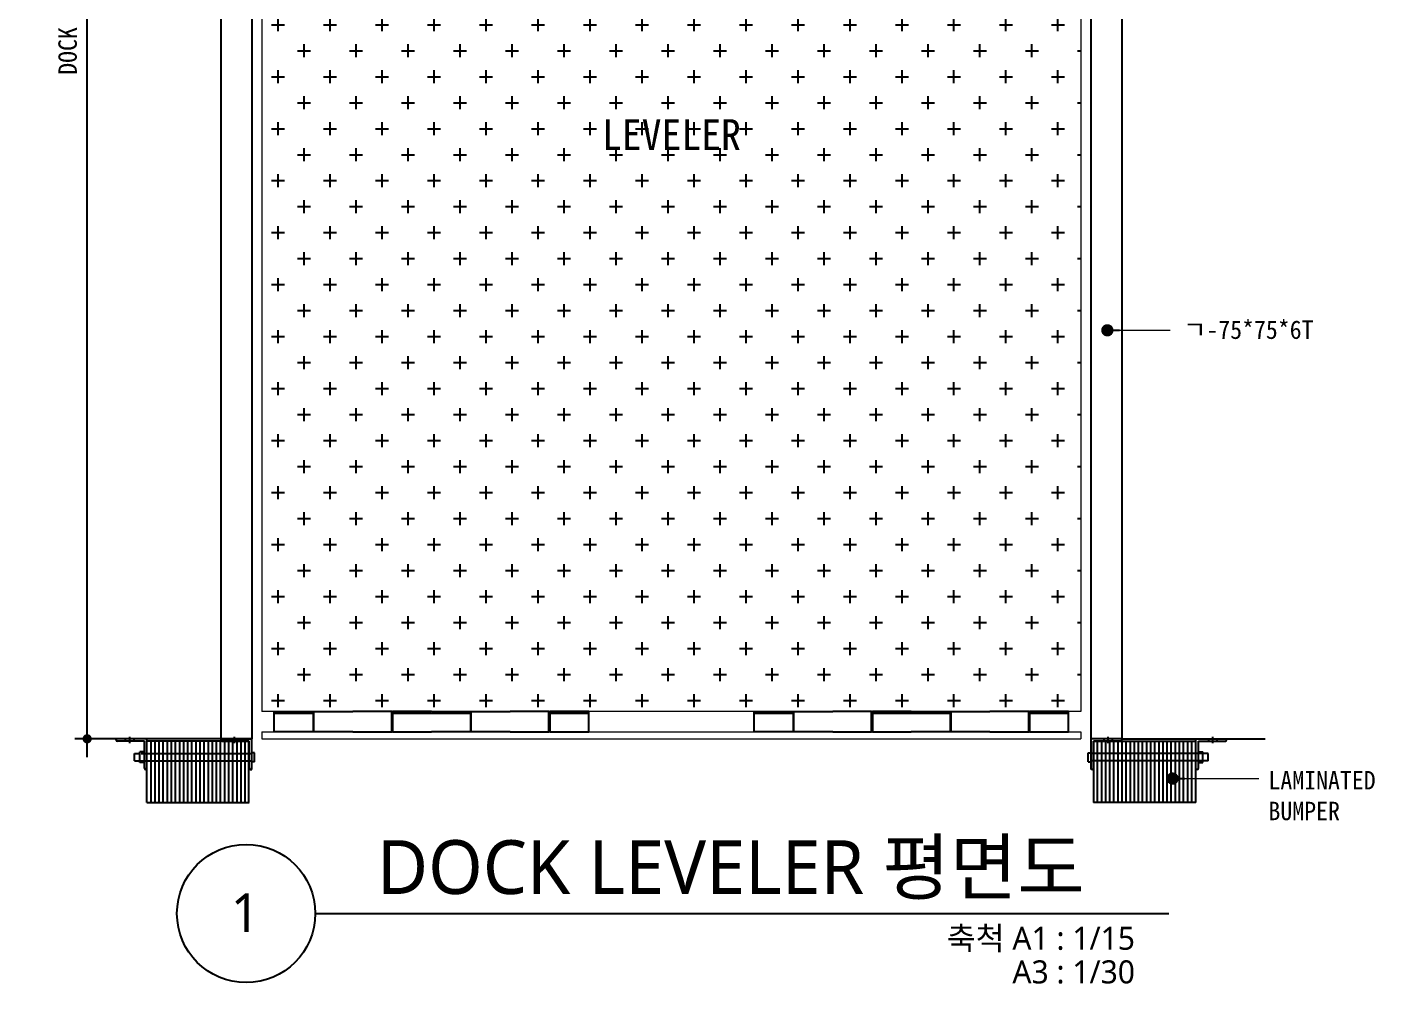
# Model space of a CAD drawing. Header units: millimetres. Extents: x 1089 to 24842, y 175806 to 183667.
# Drawn here: x 1159 to 4475, y 175836 to 178173 of the extents above; entities that cross this region are included whole.
import ezdxf
from ezdxf.enums import TextEntityAlignment as Align

# ---------------------------------------------------------------- set-up
doc = ezdxf.new("R2010")
doc.units = ezdxf.units.MM
doc.header["$MEASUREMENT"] = 0
doc.header["$PDSIZE"] = -10
doc.layers.get('0').update_dxf_attribs({"linetype": 'CONTINUOUS'})
doc.layers.get('DEFPOINTS').update_dxf_attribs({"color": 146, "linetype": 'CONTINUOUS'})
for name, color, linetype, lineweight in [('A-DIMS', 7, 'CONTINUOUS', 25), ('A-XXXX-SYMB', 7, 'CONTINUOUS', 25), ('A-XXXX-TXT1', 3, 'CONTINUOUS', 25)]:
    doc.layers.add(name, color=color, linetype=linetype, lineweight=lineweight)
for name, color, linetype in [('C', 4, 'CONTINUOUS'), ('h', 8, 'CONTINUOUS'), ('PL', 4, 'CONTINUOUS'), ('TEXT', 3, 'CONTINUOUS'), ('외형선', 3, 'CONTINUOUS')]:
    doc.layers.add(name, color=color, linetype=linetype)
doc.styles.add('HY울릉도L', font='H2GTRE.TTF')
doc.styles.get("Standard").update_dxf_attribs({"font": 'SIMPLEX.shx'})
doc.styles.add('돋움체', font='')
doc.styles.add('맑은 고딕', font='malgun.ttf')
doc.styles.get('돋움체').set_extended_font_data('DotumChe')
doc.dimstyles.new('CDIM', dxfattribs={"dimtxt": 3, "dimasz": 1.5, "dimexe": 2, "dimexo": 1, "dimgap": 1, "dimtad": 1, "dimdec": 0, "dimrnd": 0.5, "dimzin": 0, "dimdsep": 32, "dimlunit": 6, "dimtxsty": 'HY울릉도L', "dimblk1": '_CIDOT', "dimblk2": '_CIDOT', "dimsah": 1, "dimcen": 5.5, "dimclrd": 2, "dimclre": 2, "dimclrt": 7, "dimadec": 0, "dimazin": 0, "dimtfac": 1, "dimtdec": 0, "dimtix": 1, "dimtmove": 2, "dimatfit": 1, "dimldrblk": '_CIDOT', "dimfxl": 1, "dimtolj": 1, "dimtzin": 0, "dimlwd": -1, "dimarcsym": 0})
doc.dimstyles.new('MAIN', dxfattribs={"dimtxt": 3, "dimasz": 2, "dimexe": 2, "dimexo": 5, "dimgap": 1, "dimtad": 1, "dimdec": 0, "dimdsep": 46, "dimlunit": 6, "dimtxsty": 'Standard', "dimblk": 'Dot1', "dimcen": 2.5, "dimdle": 2, "dimclrd": 256, "dimclre": 256, "dimclrt": 3, "dimadec": 0, "dimazin": 0, "dimtfac": 1, "dimtdec": 0, "dimtix": 1, "dimtmove": 2, "dimatfit": 3, "dimldrblk": 'DOT', "dimfxl": 1, "dimtvp": 1, "dimtolj": 1, "dimtzin": 0, "dimlwd": 0, "dimlwe": 0, "dimarcsym": 0})

# ---------------------------------------------------------------- blocks, each defined once
blk = doc.blocks.new('_Dot')
at = {"color": 0, "linetype": 'ByBlock', "lineweight": -2}
blk.add_line((-0.5, 0), (-1, 0), dxfattribs=at)
at = {"color": 0, "linetype": 'ByBlock', "const_width": 0.5}
blk.add_lwpolyline([(-0.25, 0, 1), (0.25, 0, 1)], format="xyb", close=True, dxfattribs=at)
blk = doc.blocks.new('Dot1')
at = {"color": 9, "linetype": 'Continuous'}
for p, q in [((0, 1.125), (0, -1.125)), ((-1.125, 0), (1.125, 0))]:
    blk.add_line(p, q, dxfattribs=at)
at = {"color": 2, "const_width": 0.28125}
blk.add_lwpolyline([(-0.140625, 0, 1), (0.140625, 0, 1)], format="xyb", close=True, dxfattribs=at)
blk = doc.blocks.new('_CIDOT')
at = {"color": 0, "linetype": 'ByBlock'}
blk.add_line((2, 0), (-1, 0), dxfattribs=at)
at = {"color": 0, "linetype": 'ByBlock', "const_width": 0.5}
blk.add_lwpolyline([(-0.25, 0, 1), (0.25, 0, 1)], format="xyb", close=True, dxfattribs=at)
blk = doc.blocks.new('*D47')
at = {"layer": 'A-DIMS', "lineweight": -2, "transparency": 16777216}
for p, q in [((1398.5, 180434.8), (1275.6, 180434.8)), ((1425.6, 176434.8), (1275.6, 176434.8))]:
    blk.add_line(p, q, dxfattribs=at)
at = {"layer": 'A-DIMS', "transparency": 16777216}
blk.add_line((1305.6, 176457.3), (1305.6, 180412.3), dxfattribs=at)
at = {"layer": 'DEFPOINTS', "color": 0, "transparency": 16777216}
for p in [(1305.6, 180434.8), (1413.5, 180434.8), (1440.6, 176434.8)]:
    blk.add_point(p, dxfattribs=at)
at = {"layer": 'A-DIMS', "transparency": 16777216, "xscale": 22.5, "yscale": 22.5, "zscale": 22.5}
for p, rotation in [((1305.6, 180434.8), 90), ((1305.6, 176434.8), 270)]:
    blk.add_blockref('_CIDOT', p, dxfattribs=dict(at, rotation=rotation))
at = {"layer": 'A-DIMS', "color": 3, "transparency": 16777216, "insert": (1263.7, 178434.8), "char_height": 45, "attachment_point": 5, "rotation": 90, "style": '돋움체'}
blk.add_mtext('\\A1;DOCK LEVELER LENGTH"4,000"', dxfattribs=at)

msp = doc.modelspace()

# ---------------------------------------------------------------- hatches: boundary and pattern name
h = msp.add_hatch()
h.set_pattern_fill('CROSS', color=8, scale=10)
h.set_pattern_definition([(0, (-2244.62, 42479.57), (63.5, 63.5), [31.75, -95.25]), (90, (-2228.74, 42463.69), (-63.5, 63.5), [31.75, -95.25])])
h.paths.add_polyline_path([(3732.6, 180319.8), (1732.6, 180319.8), (1732.6, 176501.8), (3732.6, 176501.8)])
h.paths.add_polyline_path([(2582.6, 179711.8), (2582.6, 180011.8), (2882.6, 180011.8), (2882.6, 179711.8)], flags=16)
h.paths.add_polyline_path([(2865.6, 179731.8, 1.69614), (2858.6, 179731.8, 0.857143)], flags=0)
h.paths.add_polyline_path([(2599.6, 179731.8, 1), (2605.6, 179731.8, 2.849), (2602.6, 179727.8, 1.863325)], flags=0)
h.paths.add_polyline_path([(2862.6, 179995.8, -2.414214), (2858.6, 179991.8, -0.536675), (2862.6, 179994.8)], flags=0)
h.paths.add_polyline_path([(2605.6, 179991.8), (2606.6, 179991.8, -2.414214), (2602.6, 179995.8, -1.863325), (2599.6, 179991.8, -1)], flags=0)
h.paths.add_polyline_path([(2533.5, 177840.1), (2928.9, 177840.1), (2928.9, 177979.9), (2533.5, 177979.9)], flags=24)

# ---------------------------------------------------------------- linework, layer by layer
at = {"color": 7, "linetype": 'Continuous', "lineweight": 15}
for p, q in [((1732.6, 180319.8), (1732.6, 176501.8)), ((3732.6, 180319.8), (3732.6, 176501.8)), ((3732.6, 176501.8), (1732.6, 176501.8)), ((1762.6, 176496.6), (1857.6, 176496.6)), ((2051.6, 176496.6), (2146.6, 176496.6)), ((2146.6, 176496.6), (2241.6, 176496.6)), ((2435.6, 176496.6), (2530.6, 176496.6)), ((2934.6, 176496.6), (3029.6, 176496.6)), ((3223.6, 176496.6), (3318.6, 176496.6)), ((3318.6, 176496.6), (3413.6, 176496.6)), ((3607.6, 176496.6), (3702.6, 176496.6)), ((1732.6, 176451.8), (3732.6, 176451.8)), ((1732.6, 176451.8), (1732.6, 176434.8)), ((3732.6, 176451.8), (3732.6, 176434.8)), ((1732.6, 176434.8), (3732.6, 176434.8))]:
    msp.add_line(p, q, dxfattribs=at)
for p, q in [((1762.6, 176451.8), (1762.6, 176501.8)), ((1762.6, 176501.8), (1857.6, 176501.8)), ((1857.6, 176501.8), (1857.6, 176451.8)), ((1859.6, 176451.8), (1859.6, 176501.8)), ((1859.6, 176501.8), (1954.6, 176501.8)), ((2049.6, 176501.8), (1954.6, 176501.8)), ((2049.6, 176451.8), (2049.6, 176501.8)), ((2051.6, 176501.8), (2051.6, 176451.8)), ((2146.6, 176501.8), (2051.6, 176501.8)), ((2146.6, 176501.8), (2241.6, 176501.8)), ((2241.6, 176501.8), (2241.6, 176451.8)), ((2243.6, 176451.8), (2243.6, 176501.8)), ((2243.6, 176501.8), (2338.6, 176501.8)), ((2433.6, 176501.8), (2338.6, 176501.8)), ((2433.6, 176451.8), (2433.6, 176501.8)), ((2435.6, 176501.8), (2435.6, 176451.8)), ((2530.6, 176501.8), (2435.6, 176501.8)), ((2530.6, 176451.8), (2530.6, 176501.8)), ((2934.6, 176451.8), (2934.6, 176501.8)), ((2934.6, 176501.8), (3029.6, 176501.8)), ((3029.6, 176501.8), (3029.6, 176451.8)), ((3031.6, 176451.8), (3031.6, 176501.8)), ((3031.6, 176501.8), (3126.6, 176501.8)), ((3221.6, 176501.8), (3126.6, 176501.8)), ((3221.6, 176451.8), (3221.6, 176501.8)), ((3223.6, 176501.8), (3223.6, 176451.8)), ((3318.6, 176501.8), (3223.6, 176501.8)), ((3318.6, 176501.8), (3413.6, 176501.8)), ((3413.6, 176501.8), (3413.6, 176451.8)), ((3415.6, 176451.8), (3415.6, 176501.8)), ((3415.6, 176501.8), (3510.6, 176501.8)), ((3605.6, 176501.8), (3510.6, 176501.8)), ((3605.6, 176451.8), (3605.6, 176501.8)), ((3607.6, 176501.8), (3607.6, 176451.8)), ((3702.6, 176501.8), (3607.6, 176501.8)), ((3702.6, 176451.8), (3702.6, 176501.8)), ((1857.6, 176451.8), (1762.6, 176451.8)), ((1954.6, 176451.8), (1859.6, 176451.8)), ((1954.6, 176451.8), (2049.6, 176451.8)), ((2051.6, 176451.8), (2146.6, 176451.8)), ((2241.6, 176451.8), (2146.6, 176451.8)), ((2338.6, 176451.8), (2243.6, 176451.8)), ((2338.6, 176451.8), (2433.6, 176451.8)), ((2435.6, 176451.8), (2530.6, 176451.8)), ((3029.6, 176451.8), (2934.6, 176451.8)), ((3126.6, 176451.8), (3031.6, 176451.8)), ((3126.6, 176451.8), (3221.6, 176451.8)), ((3223.6, 176451.8), (3318.6, 176451.8)), ((3413.6, 176451.8), (3318.6, 176451.8)), ((3510.6, 176451.8), (3415.6, 176451.8)), ((3510.6, 176451.8), (3605.6, 176451.8)), ((3607.6, 176451.8), (3702.6, 176451.8)), ((1632.6, 176434.8), (1282.6, 176434.8)), ((3832.6, 176434.8), (4182.6, 176434.8))]:
    msp.add_line(p, q)
for centre in [(1761.2, 176499.2), (1762.1, 176499.2), (1763.2, 176499.2), (1764.2, 176499.2), (1765.1, 176499.2), (1766.3, 176499.2), (1767.4, 176499.2), (1768.4, 176499.2), (1769.3, 176499.2), (1770.2, 176499.2), (1771.3, 176499.2), (1772.3, 176499.2), (1773.2, 176499.2), (1774.4, 176499.2), (1775.5, 176499.2), (1776.5, 176499.2), (1777.5, 176499.2), (1778.3, 176499.2), (1779.4, 176499.2), (1780.4, 176499.2), (1781.4, 176499.2), (1782.5, 176499.2), (1783.6, 176499.2), (1784.6, 176499.2), (1785.6, 176499.2), (1786.4, 176499.2), (1787.5, 176499.2), (1788.5, 176499.2), (1789.5, 176499.2), (1790.6, 176499.2), (1791.7, 176499.2), (1792.7, 176499.2), (1793.6, 176499.2), (1794.5, 176499.2), (1795.5, 176499.2), (1796.6, 176499.2), (1797.5, 176499.2), (1798.7, 176499.2), (1799.8, 176499.2), (1800.8, 176499.2), (1801.7, 176499.2), (1802.6, 176499.2), (1803.7, 176499.2), (1804.7, 176499.2), (1805.6, 176499.2), (1806.8, 176499.2), (1807.9, 176499.2), (1808.9, 176499.2), (1809.8, 176499.2), (1810.7, 176499.2), (1811.8, 176499.2), (1812.8, 176499.2), (1813.7, 176499.2), (1814.9, 176499.2), (1816, 176499.2), (1817, 176499.2), (1818, 176499.2), (1818.8, 176499.2), (1819.9, 176499.2), (1820.9, 176499.2), (1821.9, 176499.2), (1823.1, 176499.2), (1824.2, 176499.2), (1825.2, 176499.2), (1826.2, 176499.2), (1827, 176499.2), (1828.1, 176499.2), (1829.1, 176499.2), (1830.1, 176499.2), (1831.2, 176499.2), (1832.3, 176499.2), (1833.3, 176499.2), (1834.3, 176499.2), (1835.1, 176499.2), (1836.2, 176499.2), (1837.2, 176499.2), (1838.2, 176499.2), (1839.3, 176499.2), (1840.4, 176499.2), (1841.4, 176499.2), (1842.4, 176499.2), (1843.2, 176499.2), (1844.3, 176499.2), (1845.3, 176499.2), (1846.3, 176499.2), (1847.4, 176499.2), (1848.5, 176499.2), (1849.5, 176499.2), (1850.5, 176499.2), (1851.3, 176499.2), (1852.4, 176499.2), (1853.4, 176499.2), (1854.4, 176499.2), (2050.2, 176499.2), (2051.1, 176499.2), (2052.2, 176499.2), (2053.2, 176499.2), (2054.1, 176499.2), (2055.3, 176499.2), (2056.4, 176499.2), (2057.4, 176499.2), (2058.3, 176499.2), (2059.2, 176499.2), (2060.3, 176499.2), (2061.3, 176499.2), (2062.2, 176499.2), (2063.4, 176499.2), (2064.5, 176499.2), (2065.5, 176499.2), (2066.5, 176499.2), (2067.3, 176499.2), (2068.4, 176499.2), (2069.4, 176499.2), (2070.4, 176499.2), (2071.5, 176499.2), (2072.6, 176499.2), (2073.6, 176499.2), (2074.6, 176499.2), (2075.4, 176499.2), (2076.5, 176499.2), (2077.5, 176499.2), (2078.5, 176499.2), (2079.6, 176499.2), (2080.7, 176499.2), (2081.7, 176499.2), (2082.6, 176499.2), (2083.5, 176499.2), (2084.5, 176499.2), (2085.6, 176499.2), (2086.5, 176499.2), (2087.7, 176499.2), (2088.8, 176499.2), (2089.8, 176499.2), (2090.7, 176499.2), (2091.6, 176499.2), (2092.7, 176499.2), (2093.7, 176499.2), (2094.6, 176499.2), (2095.8, 176499.2), (2096.9, 176499.2), (2097.9, 176499.2), (2098.8, 176499.2), (2099.7, 176499.2), (2100.8, 176499.2), (2101.8, 176499.2), (2102.7, 176499.2), (2103.9, 176499.2), (2105, 176499.2), (2106, 176499.2), (2107, 176499.2), (2107.8, 176499.2), (2108.9, 176499.2), (2109.9, 176499.2), (2110.9, 176499.2), (2112.1, 176499.2), (2113.2, 176499.2), (2114.2, 176499.2), (2115.2, 176499.2), (2116, 176499.2), (2117.1, 176499.2), (2118.1, 176499.2), (2119.1, 176499.2), (2120.2, 176499.2), (2121.3, 176499.2), (2122.3, 176499.2), (2123.3, 176499.2), (2124.1, 176499.2), (2125.2, 176499.2), (2126.2, 176499.2), (2127.2, 176499.2), (2128.3, 176499.2), (2129.4, 176499.2), (2130.4, 176499.2), (2131.4, 176499.2), (2132.2, 176499.2), (2133.3, 176499.2), (2134.3, 176499.2), (2135.3, 176499.2), (2136.4, 176499.2), (2137.5, 176499.2), (2138.5, 176499.2), (2139.5, 176499.2), (2140.3, 176499.2), (2141.4, 176499.2), (2142.4, 176499.2), (2143.4, 176499.2), (2145.2, 176499.2), (2146.1, 176499.2), (2147.2, 176499.2), (2148.2, 176499.2), (2149.1, 176499.2), (2150.3, 176499.2), (2151.4, 176499.2), (2152.4, 176499.2), (2153.3, 176499.2), (2154.2, 176499.2), (2155.3, 176499.2), (2156.3, 176499.2), (2157.2, 176499.2), (2158.4, 176499.2), (2159.5, 176499.2), (2160.5, 176499.2), (2161.5, 176499.2), (2162.3, 176499.2), (2163.4, 176499.2), (2164.4, 176499.2), (2165.4, 176499.2), (2166.5, 176499.2), (2167.6, 176499.2), (2168.6, 176499.2), (2169.6, 176499.2), (2170.4, 176499.2), (2171.5, 176499.2), (2172.5, 176499.2), (2173.5, 176499.2), (2174.6, 176499.2), (2175.7, 176499.2), (2176.7, 176499.2), (2177.6, 176499.2), (2178.5, 176499.2), (2179.5, 176499.2), (2180.6, 176499.2), (2181.5, 176499.2), (2182.7, 176499.2), (2183.8, 176499.2), (2184.8, 176499.2), (2185.7, 176499.2), (2186.6, 176499.2), (2187.7, 176499.2), (2188.7, 176499.2), (2189.6, 176499.2), (2190.8, 176499.2), (2191.9, 176499.2), (2192.9, 176499.2), (2193.8, 176499.2), (2194.7, 176499.2), (2195.8, 176499.2), (2196.8, 176499.2), (2197.7, 176499.2), (2198.9, 176499.2), (2200, 176499.2), (2201, 176499.2), (2202, 176499.2), (2202.8, 176499.2), (2203.9, 176499.2), (2204.9, 176499.2), (2205.9, 176499.2), (2207.1, 176499.2), (2208.2, 176499.2), (2209.2, 176499.2), (2210.2, 176499.2), (2211, 176499.2), (2212.1, 176499.2), (2213.1, 176499.2), (2214.1, 176499.2), (2215.2, 176499.2), (2216.3, 176499.2), (2217.3, 176499.2), (2218.3, 176499.2), (2219.1, 176499.2), (2220.2, 176499.2), (2221.2, 176499.2), (2222.2, 176499.2), (2223.3, 176499.2), (2224.4, 176499.2), (2225.4, 176499.2), (2226.4, 176499.2), (2227.2, 176499.2), (2228.3, 176499.2), (2229.3, 176499.2), (2230.3, 176499.2), (2231.4, 176499.2), (2232.5, 176499.2), (2233.5, 176499.2), (2234.5, 176499.2), (2235.3, 176499.2), (2236.4, 176499.2), (2237.4, 176499.2), (2238.4, 176499.2), (2434.2, 176499.2), (2435.1, 176499.2), (2436.2, 176499.2), (2437.2, 176499.2), (2438.1, 176499.2), (2439.3, 176499.2), (2440.4, 176499.2), (2441.4, 176499.2), (2442.3, 176499.2), (2443.2, 176499.2), (2444.3, 176499.2), (2445.3, 176499.2), (2446.2, 176499.2), (2447.4, 176499.2), (2448.5, 176499.2), (2449.5, 176499.2), (2450.5, 176499.2), (2451.3, 176499.2), (2452.4, 176499.2), (2453.4, 176499.2), (2454.4, 176499.2), (2455.5, 176499.2), (2456.6, 176499.2), (2457.6, 176499.2), (2458.6, 176499.2), (2459.4, 176499.2), (2460.5, 176499.2), (2461.5, 176499.2), (2462.5, 176499.2), (2463.6, 176499.2), (2464.7, 176499.2), (2465.7, 176499.2), (2466.6, 176499.2), (2467.5, 176499.2), (2468.5, 176499.2), (2469.6, 176499.2), (2470.5, 176499.2), (2471.7, 176499.2), (2472.8, 176499.2), (2473.8, 176499.2), (2474.7, 176499.2), (2475.6, 176499.2), (2476.7, 176499.2), (2477.7, 176499.2), (2478.6, 176499.2), (2479.8, 176499.2), (2480.9, 176499.2), (2481.9, 176499.2), (2482.8, 176499.2), (2483.7, 176499.2), (2484.8, 176499.2), (2485.8, 176499.2), (2486.7, 176499.2), (2487.9, 176499.2), (2489, 176499.2), (2490, 176499.2), (2491, 176499.2), (2491.8, 176499.2), (2492.9, 176499.2), (2493.9, 176499.2), (2494.9, 176499.2), (2496.1, 176499.2), (2497.2, 176499.2), (2498.2, 176499.2), (2499.2, 176499.2), (2500, 176499.2), (2501.1, 176499.2), (2502.1, 176499.2), (2503.1, 176499.2), (2504.2, 176499.2), (2505.3, 176499.2), (2506.3, 176499.2), (2507.3, 176499.2), (2508.1, 176499.2), (2509.2, 176499.2), (2510.2, 176499.2), (2511.2, 176499.2), (2512.3, 176499.2), (2513.4, 176499.2), (2514.4, 176499.2), (2515.4, 176499.2), (2516.2, 176499.2), (2517.3, 176499.2), (2518.3, 176499.2), (2519.3, 176499.2), (2520.4, 176499.2), (2521.5, 176499.2), (2522.5, 176499.2), (2523.5, 176499.2), (2524.3, 176499.2), (2525.4, 176499.2), (2526.4, 176499.2), (2527.4, 176499.2), (2933.2, 176499.2), (2934.1, 176499.2), (2935.2, 176499.2), (2936.2, 176499.2), (2937.1, 176499.2), (2938.3, 176499.2), (2939.4, 176499.2), (2940.4, 176499.2), (2941.3, 176499.2), (2942.2, 176499.2), (2943.3, 176499.2), (2944.3, 176499.2), (2945.2, 176499.2), (2946.4, 176499.2), (2947.5, 176499.2), (2948.5, 176499.2), (2949.5, 176499.2), (2950.3, 176499.2), (2951.4, 176499.2), (2952.4, 176499.2), (2953.4, 176499.2), (2954.5, 176499.2), (2955.6, 176499.2), (2956.6, 176499.2), (2957.6, 176499.2), (2958.4, 176499.2), (2959.5, 176499.2), (2960.5, 176499.2), (2961.5, 176499.2), (2962.6, 176499.2), (2963.7, 176499.2), (2964.7, 176499.2), (2965.6, 176499.2), (2966.5, 176499.2), (2967.5, 176499.2), (2968.6, 176499.2), (2969.5, 176499.2), (2970.7, 176499.2), (2971.8, 176499.2), (2972.8, 176499.2), (2973.7, 176499.2), (2974.6, 176499.2), (2975.7, 176499.2), (2976.7, 176499.2), (2977.6, 176499.2), (2978.8, 176499.2), (2979.9, 176499.2), (2980.9, 176499.2), (2981.8, 176499.2), (2982.7, 176499.2), (2983.8, 176499.2), (2984.8, 176499.2), (2985.7, 176499.2), (2986.9, 176499.2), (2988, 176499.2), (2989, 176499.2), (2990, 176499.2), (2990.8, 176499.2), (2991.9, 176499.2), (2992.9, 176499.2), (2993.9, 176499.2), (2995.1, 176499.2), (2996.2, 176499.2), (2997.2, 176499.2), (2998.2, 176499.2), (2999, 176499.2), (3000.1, 176499.2), (3001.1, 176499.2), (3002.1, 176499.2), (3003.2, 176499.2), (3004.3, 176499.2), (3005.3, 176499.2), (3006.3, 176499.2), (3007.1, 176499.2), (3008.2, 176499.2), (3009.2, 176499.2), (3010.2, 176499.2), (3011.3, 176499.2), (3012.4, 176499.2), (3013.4, 176499.2), (3014.4, 176499.2), (3015.2, 176499.2), (3016.3, 176499.2), (3017.3, 176499.2), (3018.3, 176499.2), (3019.4, 176499.2), (3020.5, 176499.2), (3021.5, 176499.2), (3022.5, 176499.2), (3023.3, 176499.2), (3024.4, 176499.2), (3025.4, 176499.2), (3026.4, 176499.2), (3222.2, 176499.2), (3223.1, 176499.2), (3224.2, 176499.2), (3225.2, 176499.2), (3226.1, 176499.2), (3227.3, 176499.2), (3228.4, 176499.2), (3229.4, 176499.2), (3230.3, 176499.2), (3231.2, 176499.2), (3232.3, 176499.2), (3233.3, 176499.2), (3234.2, 176499.2), (3235.4, 176499.2), (3236.5, 176499.2), (3237.5, 176499.2), (3238.5, 176499.2), (3239.3, 176499.2), (3240.4, 176499.2), (3241.4, 176499.2), (3242.4, 176499.2), (3243.5, 176499.2), (3244.6, 176499.2), (3245.6, 176499.2), (3246.6, 176499.2), (3247.4, 176499.2), (3248.5, 176499.2), (3249.5, 176499.2), (3250.5, 176499.2), (3251.6, 176499.2), (3252.7, 176499.2), (3253.7, 176499.2), (3254.6, 176499.2), (3255.5, 176499.2), (3256.5, 176499.2), (3257.6, 176499.2), (3258.5, 176499.2), (3259.7, 176499.2), (3260.8, 176499.2), (3261.8, 176499.2), (3262.7, 176499.2), (3263.6, 176499.2), (3264.7, 176499.2), (3265.7, 176499.2), (3266.6, 176499.2), (3267.8, 176499.2), (3268.9, 176499.2), (3269.9, 176499.2), (3270.8, 176499.2), (3271.7, 176499.2), (3272.8, 176499.2), (3273.8, 176499.2), (3274.7, 176499.2), (3275.9, 176499.2), (3277, 176499.2), (3278, 176499.2), (3279, 176499.2), (3279.8, 176499.2), (3280.9, 176499.2), (3281.9, 176499.2), (3282.9, 176499.2), (3284.1, 176499.2), (3285.2, 176499.2), (3286.2, 176499.2), (3287.2, 176499.2), (3288, 176499.2), (3289.1, 176499.2), (3290.1, 176499.2), (3291.1, 176499.2), (3292.2, 176499.2), (3293.3, 176499.2), (3294.3, 176499.2), (3295.3, 176499.2), (3296.1, 176499.2), (3297.2, 176499.2), (3298.2, 176499.2), (3299.2, 176499.2), (3300.3, 176499.2), (3301.4, 176499.2), (3302.4, 176499.2), (3303.4, 176499.2), (3304.2, 176499.2), (3305.3, 176499.2), (3306.3, 176499.2), (3307.3, 176499.2), (3308.4, 176499.2), (3309.5, 176499.2), (3310.5, 176499.2), (3311.5, 176499.2), (3312.3, 176499.2), (3313.4, 176499.2), (3314.4, 176499.2), (3315.4, 176499.2), (3317.2, 176499.2), (3318.1, 176499.2), (3319.2, 176499.2), (3320.2, 176499.2), (3321.1, 176499.2), (3322.3, 176499.2), (3323.4, 176499.2), (3324.4, 176499.2), (3325.3, 176499.2), (3326.2, 176499.2), (3327.3, 176499.2), (3328.3, 176499.2), (3329.2, 176499.2), (3330.4, 176499.2), (3331.5, 176499.2), (3332.5, 176499.2), (3333.5, 176499.2), (3334.3, 176499.2), (3335.4, 176499.2), (3336.4, 176499.2), (3337.4, 176499.2), (3338.5, 176499.2), (3339.6, 176499.2), (3340.6, 176499.2), (3341.6, 176499.2), (3342.4, 176499.2), (3343.5, 176499.2), (3344.5, 176499.2), (3345.5, 176499.2), (3346.6, 176499.2), (3347.7, 176499.2), (3348.7, 176499.2), (3349.6, 176499.2), (3350.5, 176499.2), (3351.5, 176499.2), (3352.6, 176499.2), (3353.5, 176499.2), (3354.7, 176499.2), (3355.8, 176499.2), (3356.8, 176499.2), (3357.7, 176499.2), (3358.6, 176499.2), (3359.7, 176499.2), (3360.7, 176499.2), (3361.6, 176499.2), (3362.8, 176499.2), (3363.9, 176499.2), (3364.9, 176499.2), (3365.8, 176499.2), (3366.7, 176499.2), (3367.8, 176499.2), (3368.8, 176499.2), (3369.7, 176499.2), (3370.9, 176499.2), (3372, 176499.2), (3373, 176499.2), (3374, 176499.2), (3374.8, 176499.2), (3375.9, 176499.2), (3376.9, 176499.2), (3377.9, 176499.2), (3379.1, 176499.2), (3380.2, 176499.2), (3381.2, 176499.2), (3382.2, 176499.2), (3383, 176499.2), (3384.1, 176499.2), (3385.1, 176499.2), (3386.1, 176499.2), (3387.2, 176499.2), (3388.3, 176499.2), (3389.3, 176499.2), (3390.3, 176499.2), (3391.1, 176499.2), (3392.2, 176499.2), (3393.2, 176499.2), (3394.2, 176499.2), (3395.3, 176499.2), (3396.4, 176499.2), (3397.4, 176499.2), (3398.4, 176499.2), (3399.2, 176499.2), (3400.3, 176499.2), (3401.3, 176499.2), (3402.3, 176499.2), (3403.4, 176499.2), (3404.5, 176499.2), (3405.5, 176499.2), (3406.5, 176499.2), (3407.3, 176499.2), (3408.4, 176499.2), (3409.4, 176499.2), (3410.4, 176499.2), (3606.2, 176499.2), (3607.1, 176499.2), (3608.2, 176499.2), (3609.2, 176499.2), (3610.1, 176499.2), (3611.3, 176499.2), (3612.4, 176499.2), (3613.4, 176499.2), (3614.3, 176499.2), (3615.2, 176499.2), (3616.3, 176499.2), (3617.3, 176499.2), (3618.2, 176499.2), (3619.4, 176499.2), (3620.5, 176499.2), (3621.5, 176499.2), (3622.5, 176499.2), (3623.3, 176499.2), (3624.4, 176499.2), (3625.4, 176499.2), (3626.4, 176499.2), (3627.5, 176499.2), (3628.6, 176499.2), (3629.6, 176499.2), (3630.6, 176499.2), (3631.4, 176499.2), (3632.5, 176499.2), (3633.5, 176499.2), (3634.5, 176499.2), (3635.6, 176499.2), (3636.7, 176499.2), (3637.7, 176499.2), (3638.6, 176499.2), (3639.5, 176499.2), (3640.5, 176499.2), (3641.6, 176499.2), (3642.5, 176499.2), (3643.7, 176499.2), (3644.8, 176499.2), (3645.8, 176499.2), (3646.7, 176499.2), (3647.6, 176499.2), (3648.7, 176499.2), (3649.7, 176499.2), (3650.6, 176499.2), (3651.8, 176499.2), (3652.9, 176499.2), (3653.9, 176499.2), (3654.8, 176499.2), (3655.7, 176499.2), (3656.8, 176499.2), (3657.8, 176499.2), (3658.7, 176499.2), (3659.9, 176499.2), (3661, 176499.2), (3662, 176499.2), (3663, 176499.2), (3663.8, 176499.2), (3664.9, 176499.2), (3665.9, 176499.2), (3666.9, 176499.2), (3668.1, 176499.2), (3669.2, 176499.2), (3670.2, 176499.2), (3671.2, 176499.2), (3672, 176499.2), (3673.1, 176499.2), (3674.1, 176499.2), (3675.1, 176499.2), (3676.2, 176499.2), (3677.3, 176499.2), (3678.3, 176499.2), (3679.3, 176499.2), (3680.1, 176499.2), (3681.2, 176499.2), (3682.2, 176499.2), (3683.2, 176499.2), (3684.3, 176499.2), (3685.4, 176499.2), (3686.4, 176499.2), (3687.4, 176499.2), (3688.2, 176499.2), (3689.3, 176499.2), (3690.3, 176499.2), (3691.3, 176499.2), (3692.4, 176499.2), (3693.5, 176499.2), (3694.5, 176499.2), (3695.5, 176499.2), (3696.3, 176499.2), (3697.4, 176499.2), (3698.4, 176499.2), (3699.4, 176499.2)]:
    msp.add_arc(centre, 3.06, 301.7196, 58.2804, dxfattribs=at)
at = {"layer": 'A-XXXX-SYMB'}
msp.add_line((1862.6, 176008), (3947.6, 176008), dxfattribs=at)
msp.add_circle((1693.8, 176008), 168.8, dxfattribs=at)
at = {"layer": 'C', "color": 8}
for p, q in [((1409.8, 176423.8), (1409.8, 176439.8)), ((1665.8, 176423.8), (1665.8, 176439.8)), ((3799.4, 176423.8), (3799.4, 176439.8)), ((4055.4, 176423.8), (4055.4, 176439.8))]:
    msp.add_line(p, q, dxfattribs=at)
at = {"layer": 'h', "color": 8}
for p, q in [((1399.6, 176428.8), (1399.6, 176434.8)), ((1420.1, 176428.8), (1420.1, 176434.8)), ((1655.6, 176428.8), (1655.6, 176434.8)), ((1676.1, 176428.8), (1676.1, 176434.8)), ((3789.2, 176428.8), (3789.2, 176434.8)), ((3809.7, 176428.8), (3809.7, 176434.8)), ((4045.2, 176428.8), (4045.2, 176434.8)), ((4065.7, 176428.8), (4065.7, 176434.8)), ((1437.2, 176398.8), (1707.6, 176398.8)), ((4028, 176398.8), (3757.6, 176398.8)), ((1436.4, 176380.8), (1707.6, 176380.8)), ((4028.8, 176380.8), (3757.6, 176380.8))]:
    msp.add_line(p, q, dxfattribs=at)
at = {"layer": 'PL'}
msp.add_lwpolyline([(3757.6, 176434.8), (3757.6, 180434.8), (1707.6, 180434.8), (1707.6, 176434.8), (1632.6, 176434.8), (1632.6, 180509.8), (3832.6, 180509.8), (3832.6, 176434.8)], close=True, dxfattribs=at)
at = {"layer": '외형선', "color": 8}
for p, q in [((1451.6, 176434.8), (1376.6, 176434.8)), ((1376.6, 176431.8), (1376.6, 176434.8)), ((1445.6, 176428.8), (1379.6, 176428.8)), ((1445.6, 176362.8), (1445.6, 176428.8)), ((1451.6, 176359.8), (1451.6, 176434.8)), ((1700.8, 176428.8), (1451.6, 176428.8)), ((1451.6, 176278.8), (1451.6, 176428.8)), ((1461.6, 176278.8), (1461.6, 176428.8)), ((1471.6, 176278.8), (1471.6, 176428.8)), ((1481.6, 176278.8), (1481.6, 176428.8)), ((1491.6, 176278.8), (1491.6, 176428.8)), ((1501.6, 176278.8), (1501.6, 176428.8)), ((1511.6, 176278.8), (1511.6, 176428.8)), ((1521.6, 176278.8), (1521.6, 176428.8)), ((1531.6, 176278.8), (1531.6, 176428.8)), ((1541.6, 176278.8), (1541.6, 176428.8)), ((1551.6, 176278.8), (1551.6, 176428.8)), ((1561.6, 176278.8), (1561.6, 176428.8)), ((1571.6, 176278.8), (1571.6, 176428.8)), ((1581.6, 176278.8), (1581.6, 176428.8)), ((1591.6, 176278.8), (1591.6, 176428.8)), ((1601.6, 176278.8), (1601.6, 176428.8)), ((1611.6, 176278.8), (1611.6, 176428.8)), ((1621.6, 176278.8), (1621.6, 176428.8)), ((1631.6, 176278.8), (1631.6, 176428.8)), ((1632.6, 176431.8), (1632.6, 176434.8)), ((1632.6, 176434.8), (1707.6, 176434.8)), ((1635.6, 176428.8), (1701.6, 176428.8)), ((1641.6, 176278.8), (1641.6, 176428.8)), ((1651.6, 176278.8), (1651.6, 176428.8)), ((1661.6, 176278.8), (1661.6, 176428.8)), ((1671.6, 176278.8), (1671.6, 176428.8)), ((1681.6, 176278.8), (1681.6, 176428.8)), ((1691.6, 176278.8), (1691.6, 176428.8)), ((1700.8, 176278.8), (1700.8, 176428.8)), ((1701.6, 176362.8), (1701.6, 176428.8)), ((1707.6, 176359.8), (1707.6, 176434.8)), ((3832.6, 176434.8), (3757.6, 176434.8)), ((3757.6, 176359.8), (3757.6, 176434.8)), ((3829.6, 176428.8), (3763.6, 176428.8)), ((3763.6, 176362.8), (3763.6, 176428.8)), ((3764.4, 176428.8), (4013.6, 176428.8)), ((3764.4, 176278.8), (3764.4, 176428.8)), ((3773.6, 176278.8), (3773.6, 176428.8)), ((3783.6, 176278.8), (3783.6, 176428.8)), ((3793.6, 176278.8), (3793.6, 176428.8)), ((3803.6, 176278.8), (3803.6, 176428.8)), ((3813.6, 176278.8), (3813.6, 176428.8)), ((3823.6, 176278.8), (3823.6, 176428.8)), ((3832.6, 176431.8), (3832.6, 176434.8)), ((3833.6, 176278.8), (3833.6, 176428.8)), ((3843.6, 176278.8), (3843.6, 176428.8)), ((3853.6, 176278.8), (3853.6, 176428.8)), ((3863.6, 176278.8), (3863.6, 176428.8)), ((3873.6, 176278.8), (3873.6, 176428.8)), ((3883.6, 176278.8), (3883.6, 176428.8)), ((3893.6, 176278.8), (3893.6, 176428.8)), ((3903.6, 176278.8), (3903.6, 176428.8)), ((3913.6, 176278.8), (3913.6, 176428.8)), ((3923.6, 176278.8), (3923.6, 176428.8)), ((3933.6, 176278.8), (3933.6, 176428.8)), ((3943.6, 176278.8), (3943.6, 176428.8)), ((3953.6, 176278.8), (3953.6, 176428.8)), ((3963.6, 176278.8), (3963.6, 176428.8)), ((3973.6, 176278.8), (3973.6, 176428.8)), ((3983.6, 176278.8), (3983.6, 176428.8)), ((3993.6, 176278.8), (3993.6, 176428.8)), ((4003.6, 176278.8), (4003.6, 176428.8)), ((4013.6, 176434.8), (4088.6, 176434.8)), ((4013.6, 176359.8), (4013.6, 176434.8)), ((4013.6, 176278.8), (4013.6, 176428.8)), ((4019.6, 176428.8), (4085.6, 176428.8)), ((4019.6, 176362.8), (4019.6, 176428.8)), ((4088.6, 176431.8), (4088.6, 176434.8)), ((1421.6, 176380.8), (1421.6, 176398.8)), ((1421.6, 176398.8), (1434.6, 176398.8)), ((1434.6, 176376.8), (1434.6, 176402.8)), ((1445.6, 176402.8), (1434.6, 176402.8)), ((1445.6, 176376.8), (1445.6, 176402.8)), ((1701.6, 176378.8), (1701.6, 176400.8)), ((1714.6, 176400.8), (1707.6, 176400.8)), ((1714.6, 176378.8), (1714.6, 176400.8)), ((3750.6, 176378.8), (3750.6, 176400.8)), ((3750.6, 176400.8), (3757.6, 176400.8)), ((3763.6, 176378.8), (3763.6, 176400.8)), ((4019.6, 176402.8), (4030.6, 176402.8)), ((4019.6, 176376.8), (4019.6, 176402.8)), ((4030.6, 176376.8), (4030.6, 176402.8)), ((4043.6, 176398.8), (4030.6, 176398.8)), ((4043.6, 176380.8), (4043.6, 176398.8)), ((1421.6, 176380.8), (1434.6, 176380.8)), ((1445.6, 176376.8), (1434.6, 176376.8)), ((1448.6, 176359.8), (1451.6, 176359.8)), ((1704.6, 176359.8), (1707.6, 176359.8)), ((1714.6, 176378.8), (1707.6, 176378.8)), ((3750.6, 176378.8), (3757.6, 176378.8)), ((3760.6, 176359.8), (3757.6, 176359.8)), ((4016.6, 176359.8), (4013.6, 176359.8)), ((4019.6, 176376.8), (4030.6, 176376.8)), ((4043.6, 176380.8), (4030.6, 176380.8)), ((1451.6, 176278.8), (1701.6, 176278.8)), ((4013.6, 176278.8), (3763.6, 176278.8))]:
    msp.add_line(p, q, dxfattribs=at)
for centre, start, end in [((1379.6, 176431.8), 180, 270), ((1635.6, 176431.8), 180, 270), ((3829.6, 176431.8), 270, 0), ((4085.6, 176431.8), 270, 0), ((1448.6, 176362.8), 180, 270), ((1704.6, 176362.8), 180, 270), ((3760.6, 176362.8), 270, 0), ((4016.6, 176362.8), 270, 0)]:
    msp.add_arc(centre, 3, start, end, dxfattribs=at)

# ---------------------------------------------------------------- texts
at = {"layer": 'A-XXXX-TXT1', "style": '맑은 고딕'}
msp.add_text('DOCK LEVELER 평면도', height=131.25, dxfattribs=at).set_placement((2013.6, 176016.4), align=Align.BOTTOM_LEFT)
msp.add_text('1', height=93.8, dxfattribs=at).set_placement((1691.7, 176010), align=Align.MIDDLE)
for s, p in [('축척 A1 : 1/15', (3864.8, 175975.7)), ('A3 : 1/30', (3864.8, 175893.6))]:
    msp.add_text(s, height=56.25, dxfattribs=at).set_placement(p, align=Align.TOP_RIGHT)
at = {"layer": 'TEXT', "insert": (2732.6, 177910.8), "char_height": 75, "attachment_point": 5, "style": '돋움체'}
msp.add_mtext('LEVELER ', dxfattribs=at)
at = {"layer": 'TEXT', "char_height": 45, "attachment_point": 1, "style": '돋움체', "bg_fill": 2}
for s, insert in [('\\A1;ㄱ-75*75*6T', (3982.7, 177456.6)), ('\\A1;LAMINATED\\PBUMPER', (4190.9, 176356))]:
    msp.add_mtext(s, dxfattribs=dict(at, insert=insert))

# ---------------------------------------------------------------- dimensions: what is measured, and where the dimension line sits
at = {"layer": 'A-DIMS'}
dim = msp.add_linear_dim(base=(1305.6, 180434.8), p1=(1440.6, 176434.8), p2=(1413.5, 180434.8), angle=90, text='DOCK LEVELER LENGTH"<>"', dimstyle='CDIM', override={"dimscale": 15, "dimtxsty": '돋움체', "dimclrd": 256, "dimclre": 256, "dimclrt": 3}, dxfattribs=at)
dim.commit()
dim.dimension.update_dxf_attribs({"geometry": '*D47', "text_midpoint": (1263.7, 178434.8)})

# ---------------------------------------------------------------- next in the draw order: leaders
for points in [[(3797.4, 177432.6), (3951.1, 177432.6)], [(3956.7, 176337.6), (4167.4, 176337.6)]]:
    msp.add_leader(points, dimstyle='MAIN', override={"dimscale": 15, "dimtad": 0})

doc.saveas('drawing.dxf')
